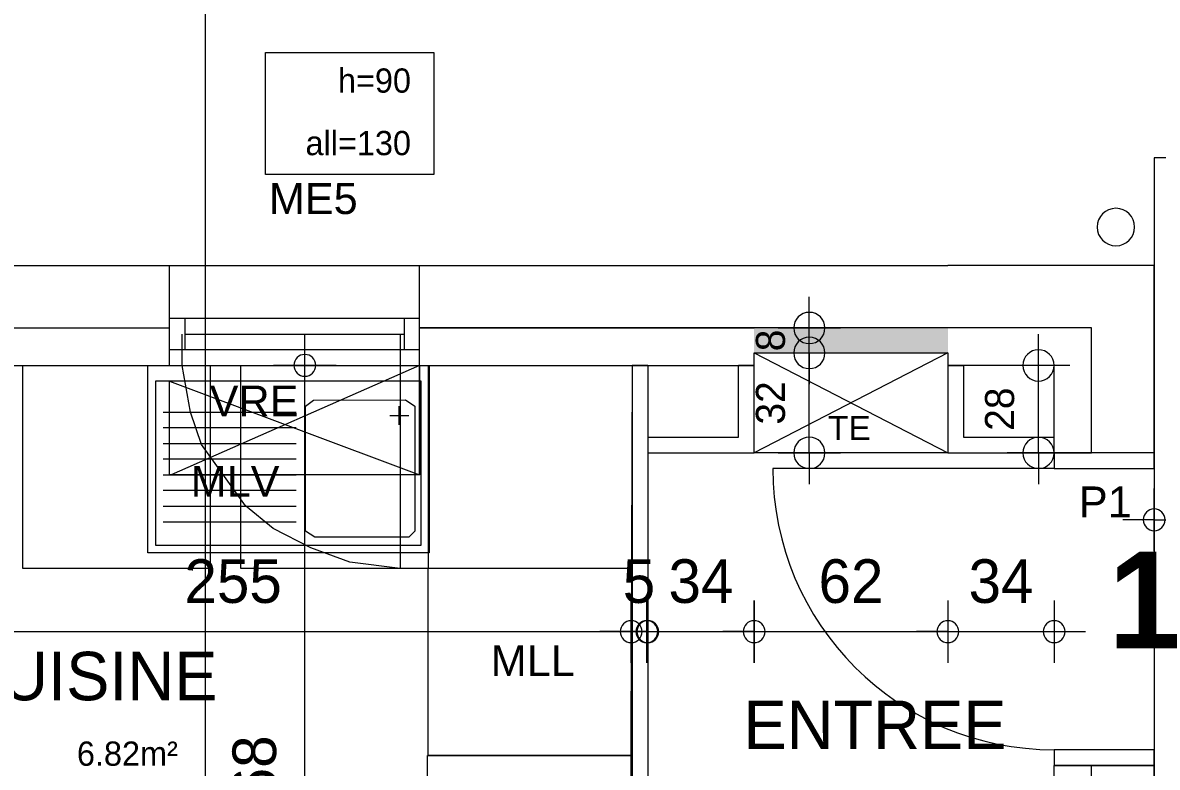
# Model space of a CAD drawing. Header units: metres. Extents: x 1.8 to 67.5, y -52.8 to -10.8.
# Drawn here: x 9.582 to 13.212, y -17.278 to -14.894 of the extents above; entities that cross this region are included whole.
import ezdxf
from ezdxf.enums import TextEntityAlignment as Align
from ezdxf.lldxf.tags import DXFTag

# ---------------------------------------------------------------- set-up
doc = ezdxf.new("R2010")
doc.units = ezdxf.units.M
doc.header["$MEASUREMENT"] = 0
for name, color, linetype in [('Calque commun', 7, 'Continuous'), ('Calque7', 7, 'Continuous'), ('Calque90', 7, 'Continuous'), ('Cotations', 7, 'Continuous'), ('Textes', 7, 'Continuous')]:
    doc.layers.add(name, color=color, linetype=linetype)
doc.styles.add('Arial16', font='arial.ttf', dxfattribs={"height": 0.077313})
doc.styles.add('Arial8', font='arial.ttf', dxfattribs={"height": 0.098961})
doc.styles.add('Century Gothic', font='GOTHICB.TTF', dxfattribs={"height": 0.31023})
doc.styles.add('Century Gothic11', font='GOTHIC.TTF', dxfattribs={"height": 0.139636})
doc.styles.add('Century Gothic19', font='GOTHIC.TTF', dxfattribs={"height": 0.155151})
doc.styles.add('Century Gothic21', font='GOTHIC.TTF', dxfattribs={"height": 0.09309})
doc.styles.add('Century Gothic5', font='GOTHIC.TTF', dxfattribs={"height": 0.077575})
tags = doc.linetypes.add('DASHDOT2', pattern=[0.5, 0.25, -0.125, 0, -0.125]).pattern_tags.tags
tags[10:11] = [DXFTag(74, 4), DXFTag(75, 0), DXFTag(340, '0'), DXFTag(46, 1.0), DXFTag(50, 0.0), DXFTag(44, 0.0), DXFTag(45, 0.0)]
tags[8:9] = [DXFTag(74, 4), DXFTag(75, 0), DXFTag(340, '0'), DXFTag(46, 1.0), DXFTag(50, 0.0), DXFTag(44, 0.0), DXFTag(45, 0.0)]
tags[6:7] = [DXFTag(74, 4), DXFTag(75, 0), DXFTag(340, '0'), DXFTag(46, 1.0), DXFTag(50, 0.0), DXFTag(44, 0.0), DXFTag(45, 0.0)]
tags[4:5] = [DXFTag(74, 4), DXFTag(75, 0), DXFTag(340, '0'), DXFTag(46, 1.0), DXFTag(50, 0.0), DXFTag(44, 0.0), DXFTag(45, 0.0)]
tags = doc.linetypes.add('DOT2', pattern=[0.125, 0, -0.125]).pattern_tags.tags
tags[6:7] = [DXFTag(74, 4), DXFTag(75, 0), DXFTag(340, '0'), DXFTag(46, 1.0), DXFTag(50, 0.0), DXFTag(44, 0.0), DXFTag(45, 0.0)]
tags[4:5] = [DXFTag(74, 4), DXFTag(75, 0), DXFTag(340, '0'), DXFTag(46, 1.0), DXFTag(50, 0.0), DXFTag(44, 0.0), DXFTag(45, 0.0)]
tags = doc.linetypes.add('HIDDEN', pattern=[0.375, 0.25, -0.125]).pattern_tags.tags
tags[6:7] = [DXFTag(74, 4), DXFTag(75, 0), DXFTag(340, '0'), DXFTag(46, 1.0), DXFTag(50, 0.0), DXFTag(44, 0.0), DXFTag(45, 0.0)]
tags[4:5] = [DXFTag(74, 4), DXFTag(75, 0), DXFTag(340, '0'), DXFTag(46, 1.0), DXFTag(50, 0.0), DXFTag(44, 0.0), DXFTag(45, 0.0)]
tags = doc.linetypes.add('HIDDEN2', pattern=[0.1875, 0.125, -0.0625]).pattern_tags.tags
tags[6:7] = [DXFTag(74, 4), DXFTag(75, 0), DXFTag(340, '0'), DXFTag(46, 1.0), DXFTag(50, 0.0), DXFTag(44, 0.0), DXFTag(45, 0.0)]
tags[4:5] = [DXFTag(74, 4), DXFTag(75, 0), DXFTag(340, '0'), DXFTag(46, 1.0), DXFTag(50, 0.0), DXFTag(44, 0.0), DXFTag(45, 0.0)]

# ---------------------------------------------------------------- blocks, each defined once
blk = doc.blocks.new('Block52942')
at = {"layer": 'Calque commun', "color": 7, "linetype": 'Continuous', "lineweight": 18}
for p, q in [((13.2015, -16.2714), (13.2015, -15.6712)), ((13.2015, -19.5658), (13.2015, -17.2714))]:
    blk.add_line(p, q, dxfattribs=at)
at = {"layer": 'Calque commun', "color": 7, "linetype": 'Continuous', "lineweight": 9}
for p, q in [((13.0015, -16.2714), (13.0015, -15.8712)), ((12.8815, -16.2714), (12.8815, -15.9912)), ((12.8815, -19.5658), (12.8815, -17.2714)), ((13.0015, -19.5658), (13.0015, -17.2714)), ((12.8815, -19.5658), (13.2015, -19.5658))]:
    blk.add_line(p, q, dxfattribs=at)
blk = doc.blocks.new('Block52943')
at = {"layer": 'Calque commun', "color": 7, "linetype": 'Continuous', "lineweight": 18}
for p, q in [((8.1216, -15.6712), (10.0516, -15.6712)), ((10.8516, -15.6712), (11.9215, -15.6712))]:
    blk.add_line(p, q, dxfattribs=at)
at = {"layer": 'Calque commun', "color": 7, "linetype": 'Continuous', "lineweight": 9}
for p, q in [((8.1216, -15.8712), (10.0516, -15.8712)), ((10.8516, -15.8712), (11.9215, -15.8712)), ((8.1216, -15.9912), (10.0516, -15.9912)), ((10.8516, -15.9912), (11.9215, -15.9912))]:
    blk.add_line(p, q, dxfattribs=at)
blk = doc.blocks.new('120x220')
at = {"layer": 'Calque commun', "color": 7, "linetype": 'HIDDEN', "lineweight": 9}
mesh = blk.add_polyface(dxfattribs=at)
corners = [(0, 2.2), (0, 0), (1.2, 0), (1.2, 2.2)]
mesh.append_faces([[corners[k] for k in face] for face in [(0, 1, 2, 3)]], dxfattribs={"color": 7})
blk = doc.blocks.new('@PRES_1_$$_1-10')
at = {"layer": 'Calque commun', "color": 5, "linetype": 'Continuous', "lineweight": 9}
for p, q in [((0, 0.32), (0.8, 0.32)), ((0.8, 0.15), (0, 0.15)), ((0.05, 0.05), (0.05, 0.15)), ((0.75, 0.15), (0.75, 0.05)), ((0.05, 0.1), (0.75, 0.1)), ((0.8, 0.05), (0, 0.05)), ((0, 0), (0.8, 0))]:
    blk.add_line(p, q, dxfattribs=at)
blk = doc.blocks.new('@PRES_1_$$_1-11')
at = {"layer": 'Calque commun', "color": 7, "linetype": 'Continuous', "lineweight": 9}
blk.add_line((0, 0), (0, 0.32), dxfattribs=at)
blk = doc.blocks.new('@PRES_1_$$_1-12')
at = {"layer": 'Calque commun', "color": 7, "linetype": 'Continuous', "lineweight": 9}
blk.add_line((0, 0), (0, 0.32), dxfattribs=at)
blk = doc.blocks.new('INTER_2D_COMB4')
at = {"layer": 'Calque commun', "color": 0, "linetype": 'ByBlock', "lineweight": -2}
for name in ['@PRES_1_$$_1-10', '@PRES_1_$$_1-11']:
    blk.add_blockref(name, (0, 0), dxfattribs=at)
at = {"layer": 'Calque commun', "color": 0, "linetype": 'ByBlock', "lineweight": -2, "extrusion": (0, 0, -1), "xscale": -1, "yscale": -1, "zscale": -1, "rotation": -180}
blk.add_blockref('@PRES_1_$$_1-12', (-0.8, 0), dxfattribs=at)
blk = doc.blocks.new('PLACED_COMB4')
at = {"layer": 'Calque commun', "color": 0, "linetype": 'ByBlock', "lineweight": -2}
blk.add_blockref('INTER_2D_COMB4', (0, 0), dxfattribs=at)
blk = doc.blocks.new('new113')
at = {"layer": 'Calque commun', "color": 5, "linetype": 'Continuous', "lineweight": 9}
blk.add_arc((0, 0), 0.5, 0, 359.9994, dxfattribs=at)
blk = doc.blocks.new('new114')
at = {"layer": 'Calque commun', "color": 5, "linetype": 'Continuous', "lineweight": 9}
blk.add_arc((0, 0), 0.5, 0, 359.9994, dxfattribs=at)
blk = doc.blocks.new('DimLine55509')
at = {"layer": 'Calque commun', "color": 5, "linetype": 'Continuous', "lineweight": 9}
for p, q in [((13.2015, -16.5855), (13.2015, -16.3855)), ((14.3815, -16.5855), (14.3815, -16.3855)), ((13.2015, -16.4855), (13.1015, -16.4855)), ((13.2015, -16.4855), (14.3815, -16.4855)), ((14.3815, -16.4855), (14.4815, -16.4855))]:
    blk.add_line(p, q, dxfattribs=at)
at = {"layer": 'Calque commun', "color": 5, "linetype": 'Continuous', "lineweight": 9, "xscale": 0.07000000029802322, "yscale": 0.07000000029802322, "zscale": 0.07000000029802322}
for name, p in [('new113', (13.2015, -16.4855)), ('new114', (14.3815, -16.4855))]:
    blk.add_blockref(name, p, dxfattribs=at)
at = {"layer": 'Calque commun', "color": 5, "linetype": 'Continuous', "lineweight": 9, "style": 'Century Gothic11'}
blk.add_text('118', height=0.13964, dxfattribs=at).set_placement((13.7915, -16.4355), align=Align.BOTTOM_CENTER)
blk = doc.blocks.new('@PRES_1_$$_1-28')
at = {"layer": 'Calque commun', "color": 5, "linetype": 'Continuous', "lineweight": 9}
blk.add_line((0.05, 0.32), (0.05, 1.22), dxfattribs=at)
at = {"layer": 'Calque commun', "color": 5, "linetype": 'Continuous', "lineweight": 9, "extrusion": (0, 0, -1)}
blk.add_arc((-0.05, 0.32), 0.9, 90, 180, dxfattribs=at)
at = {"layer": 'Calque commun', "color": 5, "linetype": 'Continuous', "lineweight": 9}
mesh = blk.add_polyface(dxfattribs=at)
corners = [(0, 0), (0, 0.32), (0.05, 0.32), (0.05, 0)]
mesh.append_faces([[corners[k] for k in face] for face in [(0, 1, 2, 3)]], dxfattribs={"color": 5})
mesh = blk.add_polyface(dxfattribs=at)
corners = [(0.95, 0), (0.95, 0.32), (1, 0.32), (1, 0)]
mesh.append_faces([[corners[k] for k in face] for face in [(0, 1, 2, 3)]], dxfattribs={"color": 5})
blk = doc.blocks.new('@PRES_1_$$_1-29')
at = {"layer": 'Calque commun', "color": 0, "linetype": 'ByBlock', "lineweight": -2}
blk.add_line((0, 0), (0, 0.32), dxfattribs=at)
blk = doc.blocks.new('@PRES_1_$$_1-30')
at = {"layer": 'Calque commun', "color": 0, "linetype": 'ByBlock', "lineweight": -2}
blk.add_line((0, 0), (0, 0.32), dxfattribs=at)
blk = doc.blocks.new('INTER_2D_COMB10')
at = {"layer": 'Calque7', "color": 0, "linetype": 'ByBlock', "lineweight": -2}
blk.add_blockref('@PRES_1_$$_1-28', (0, 0), dxfattribs=at)
at = {"layer": 'Calque7', "color": 7, "linetype": 'Continuous', "lineweight": 9}
blk.add_blockref('@PRES_1_$$_1-29', (0, 0), dxfattribs=at)
at = {"layer": 'Calque7', "color": 7, "linetype": 'Continuous', "lineweight": 9, "extrusion": (0, 0, -1), "xscale": -1, "yscale": -1, "zscale": -1, "rotation": -180}
blk.add_blockref('@PRES_1_$$_1-30', (-1, 0), dxfattribs=at)
blk = doc.blocks.new('PLACED_COMB10')
at = {"layer": 'Calque7', "color": 0, "linetype": 'ByBlock', "lineweight": -2}
blk.add_blockref('INTER_2D_COMB10', (0, 0), dxfattribs=at)
blk = doc.blocks.new('_15-3')
at = {"layer": 'Calque90', "color": 6, "linetype": 'ByBlock', "lineweight": 9}
for p, q in [((0.9, 0.6), (0, 0.6)), ((0, 0.6), (0, 0)), ((0.9, 0), (0.9, 0.6)), ((0.025, 0.025), (0.025, 0.55)), ((0.025, 0.55), (0.875, 0.55)), ((0.875, 0.55), (0.875, 0.025)), ((0.075, 0.49), (0.045, 0.47)), ((0.37, 0.4888), (0.075, 0.49)), ((0.395, 0.47), (0.37, 0.4888)), ((0.045, 0.47), (0.045, 0.07)), ((0.125, 0.4398), (0.065, 0.44)), ((0.095, 0.4099), (0.095, 0.4699)), ((0.395, 0.07), (0.395, 0.47)), ((0.85, 0.45), (0.425, 0.45)), ((0.425, 0.4), (0.85, 0.4)), ((0.85, 0.35), (0.425, 0.35)), ((0.425, 0.3), (0.85, 0.3)), ((0.85, 0.25), (0.425, 0.25)), ((0.425, 0.2), (0.85, 0.2)), ((0.85, 0.15), (0.425, 0.15)), ((0.85, 0.1), (0.425, 0.1)), ((0.045, 0.07), (0.065, 0.05)), ((0.045, 0.07), (0.065, 0.05)), ((0.065, 0.05), (0.365, 0.05)), ((0.365, 0.05), (0.395, 0.07)), ((0, 0), (0.9, 0)), ((0.875, 0.025), (0.025, 0.025))]:
    blk.add_line(p, q, dxfattribs=at)
blk = doc.blocks.new('XMODULE1PDNONPMR25')
at = {"layer": 'Calque commun', "color": 5, "linetype": 'Continuous', "lineweight": 9}
blk.add_arc((0, 0), 0.5, 0, 359.9994, dxfattribs=at)
blk = doc.blocks.new('XMODULE1PDNONPMR26')
at = {"layer": 'Calque commun', "color": 5, "linetype": 'Continuous', "lineweight": 9}
blk.add_arc((0, 0), 0.5, 0, 359.9994, dxfattribs=at)
blk = doc.blocks.new('DimLine53444-2')
at = {"layer": 'Calque commun', "color": 5, "linetype": 'Continuous', "lineweight": 9}
for p, q in [((10.4842, -15.9912), (10.4842, -15.8912)), ((10.5842, -15.9912), (10.3842, -15.9912)), ((10.4842, -18.6713), (10.4842, -15.9912)), ((10.3842, -18.6713), (10.5842, -18.6713)), ((10.4842, -18.6713), (10.4842, -18.7713))]:
    blk.add_line(p, q, dxfattribs=at)
at = {"layer": 'Calque commun', "color": 5, "linetype": 'Continuous', "lineweight": 9, "xscale": 0.07000000029802322, "yscale": 0.07000000029802322, "zscale": 0.07000000029802322, "rotation": 90}
for name, p in [('XMODULE1PDNONPMR26', (10.4842, -15.9912)), ('XMODULE1PDNONPMR25', (10.4842, -18.6713))]:
    blk.add_blockref(name, p, dxfattribs=at)
at = {"layer": 'Calque commun', "color": 5, "linetype": 'Continuous', "lineweight": 9, "style": 'Century Gothic11'}
blk.add_text('268', height=0.13964, rotation=90, dxfattribs=at).set_placement((10.4342, -17.3312), align=Align.BOTTOM_CENTER)
blk = doc.blocks.new('XMODULE1PDNONPMR31')
at = {"layer": 'Calque commun', "color": 5, "linetype": 'Continuous', "lineweight": 9}
blk.add_arc((0, 0), 0.5, 0, 359.9994, dxfattribs=at)
blk = doc.blocks.new('XMODULE1PDNONPMR32')
at = {"layer": 'Calque commun', "color": 5, "linetype": 'Continuous', "lineweight": 9}
blk.add_arc((0, 0), 0.5, 0, 359.9994, dxfattribs=at)
blk = doc.blocks.new('DimLine53468-2')
at = {"layer": 'Calque commun', "color": 5, "linetype": 'Continuous', "lineweight": 9}
for p, q in [((8.9816, -16.9433), (8.9816, -16.7433)), ((11.5283, -16.9433), (11.5283, -16.7433)), ((8.9816, -16.8433), (8.8816, -16.8433)), ((8.9816, -16.8433), (11.5283, -16.8433)), ((11.5283, -16.8433), (11.6283, -16.8433))]:
    blk.add_line(p, q, dxfattribs=at)
at = {"layer": 'Calque commun', "color": 5, "linetype": 'Continuous', "lineweight": 9, "xscale": 0.07000000029802322, "yscale": 0.07000000029802322, "zscale": 0.07000000029802322}
for name, p in [('XMODULE1PDNONPMR31', (8.9816, -16.8433)), ('XMODULE1PDNONPMR32', (11.5283, -16.8433))]:
    blk.add_blockref(name, p, dxfattribs=at)
at = {"layer": 'Calque commun', "color": 5, "linetype": 'Continuous', "lineweight": 9, "style": 'Century Gothic11'}
blk.add_text('255', height=0.13964, dxfattribs=at).set_placement((10.2549, -16.7933), align=Align.BOTTOM_CENTER)
blk = doc.blocks.new('XMODULE1PDNONPMR33')
at = {"layer": 'Calque commun', "color": 5, "linetype": 'Continuous', "lineweight": 9}
blk.add_arc((0, 0), 0.5, 0, 359.9994, dxfattribs=at)
blk = doc.blocks.new('XMODULE1PDNONPMR34')
at = {"layer": 'Calque commun', "color": 5, "linetype": 'Continuous', "lineweight": 9}
blk.add_arc((0, 0), 0.5, 0, 359.9994, dxfattribs=at)
blk = doc.blocks.new('DimLine53476-2')
at = {"layer": 'Calque commun', "color": 5, "linetype": 'Continuous', "lineweight": 9}
for p, q in [((11.5283, -16.9433), (11.5283, -16.7433)), ((11.5783, -16.9433), (11.5783, -16.7433)), ((11.5283, -16.8433), (11.4283, -16.8433)), ((11.5283, -16.8433), (11.5783, -16.8433)), ((11.5783, -16.8433), (11.6783, -16.8433))]:
    blk.add_line(p, q, dxfattribs=at)
at = {"layer": 'Calque commun', "color": 5, "linetype": 'Continuous', "lineweight": 9, "xscale": 0.07000000029802322, "yscale": 0.07000000029802322, "zscale": 0.07000000029802322}
for name, p in [('XMODULE1PDNONPMR33', (11.5283, -16.8433)), ('XMODULE1PDNONPMR34', (11.5783, -16.8433))]:
    blk.add_blockref(name, p, dxfattribs=at)
at = {"layer": 'Calque commun', "color": 5, "linetype": 'Continuous', "lineweight": 9, "style": 'Century Gothic11'}
blk.add_text('5', height=0.1396, dxfattribs=at).set_placement((11.5533, -16.7933), align=Align.BOTTOM_CENTER)
blk = doc.blocks.new('60x65')
at = {"layer": 'Calque commun', "color": 7, "linetype": 'HIDDEN', "lineweight": 9}
mesh = blk.add_polyface(dxfattribs=at)
corners = [(0, 0.6), (0.65, 0.6), (0.65, 0), (0, 0)]
mesh.append_faces([[corners[k] for k in face] for face in [(0, 1, 2, 3)]], dxfattribs={"color": 7})
blk = doc.blocks.new('XMODULE1PDNONPMR63')
at = {"layer": 'Calque commun', "color": 5, "linetype": 'Continuous', "lineweight": 9}
blk.add_arc((0, 0), 0.5, 0, 359.9994, dxfattribs=at)
blk = doc.blocks.new('XMODULE1PDNONPMR64')
at = {"layer": 'Calque commun', "color": 5, "linetype": 'Continuous', "lineweight": 9}
blk.add_arc((0, 0), 0.5, 0, 359.9994, dxfattribs=at)
blk = doc.blocks.new('DimLine61173')
at = {"layer": 'Calque commun', "color": 5, "linetype": 'Continuous', "lineweight": 9}
for p, q in [((12.8313, -15.9912), (12.8313, -15.8912)), ((12.9313, -15.9912), (12.7313, -15.9912)), ((12.8313, -16.2714), (12.8313, -15.9912)), ((12.9313, -16.2714), (12.7313, -16.2714)), ((12.8313, -16.2714), (12.8313, -16.3714))]:
    blk.add_line(p, q, dxfattribs=at)
at = {"layer": 'Calque commun', "color": 5, "linetype": 'Continuous', "lineweight": 9, "xscale": 0.1000000014901161, "yscale": 0.1000000014901161, "zscale": 0.1000000014901161, "rotation": 90}
for name, p in [('XMODULE1PDNONPMR64', (12.8313, -15.9912)), ('XMODULE1PDNONPMR63', (12.8313, -16.2714))]:
    blk.add_blockref(name, p, dxfattribs=at)
at = {"layer": 'Calque commun', "color": 5, "linetype": 'Continuous', "lineweight": 9, "style": 'Century Gothic21'}
blk.add_text('28', height=0.09309, rotation=90, dxfattribs=at).set_placement((12.7813, -16.1313), align=Align.BOTTOM_CENTER)
blk = doc.blocks.new('XMODULE1PDNONPMR65')
at = {"layer": 'Calque commun', "color": 5, "linetype": 'Continuous', "lineweight": 9}
blk.add_arc((0, 0), 0.5, 0, 359.9994, dxfattribs=at)
blk = doc.blocks.new('XMODULE1PDNONPMR66')
at = {"layer": 'Calque commun', "color": 5, "linetype": 'Continuous', "lineweight": 9}
blk.add_arc((0, 0), 0.5, 0, 359.9994, dxfattribs=at)
blk = doc.blocks.new('DimLine61179')
at = {"layer": 'Calque commun', "color": 5, "linetype": 'Continuous', "lineweight": 9}
for p, q in [((11.5815, -16.9433), (11.5815, -16.7433)), ((11.9215, -16.7433), (11.9215, -16.9433)), ((11.5815, -16.8433), (11.4815, -16.8433)), ((11.5815, -16.8433), (11.9215, -16.8433)), ((11.9215, -16.8433), (12.0215, -16.8433))]:
    blk.add_line(p, q, dxfattribs=at)
at = {"layer": 'Calque commun', "color": 5, "linetype": 'Continuous', "lineweight": 9, "xscale": 0.07000000029802322, "yscale": 0.07000000029802322, "zscale": 0.07000000029802322}
for name, p in [('XMODULE1PDNONPMR65', (11.5815, -16.8433)), ('XMODULE1PDNONPMR66', (11.9215, -16.8433))]:
    blk.add_blockref(name, p, dxfattribs=at)
at = {"layer": 'Calque commun', "color": 5, "linetype": 'Continuous', "lineweight": 9, "style": 'Century Gothic11'}
blk.add_text('34', height=0.13964, dxfattribs=at).set_placement((11.7515, -16.7933), align=Align.BOTTOM_CENTER)
blk = doc.blocks.new('XMODULE1PDNONPMR67')
at = {"layer": 'Calque commun', "color": 5, "linetype": 'Continuous', "lineweight": 9}
blk.add_arc((0, 0), 0.5, 0, 359.9994, dxfattribs=at)
blk = doc.blocks.new('XMODULE1PDNONPMR68')
at = {"layer": 'Calque commun', "color": 5, "linetype": 'Continuous', "lineweight": 9}
blk.add_arc((0, 0), 0.5, 0, 359.9994, dxfattribs=at)
blk = doc.blocks.new('DimLine61191')
at = {"layer": 'Calque commun', "color": 5, "linetype": 'Continuous', "lineweight": 9}
for p, q in [((11.9215, -16.9433), (11.9215, -16.7433)), ((12.5415, -16.7433), (12.5415, -16.9433)), ((11.9215, -16.8433), (11.8215, -16.8433)), ((11.9215, -16.8433), (12.5415, -16.8433)), ((12.5415, -16.8433), (12.6415, -16.8433))]:
    blk.add_line(p, q, dxfattribs=at)
at = {"layer": 'Calque commun', "color": 5, "linetype": 'Continuous', "lineweight": 9, "xscale": 0.07000000029802322, "yscale": 0.07000000029802322, "zscale": 0.07000000029802322}
for name, p in [('XMODULE1PDNONPMR67', (11.9215, -16.8433)), ('XMODULE1PDNONPMR68', (12.5415, -16.8433))]:
    blk.add_blockref(name, p, dxfattribs=at)
at = {"layer": 'Calque commun', "color": 5, "linetype": 'Continuous', "lineweight": 9, "style": 'Century Gothic11'}
blk.add_text('62', height=0.13964, dxfattribs=at).set_placement((12.2315, -16.7933), align=Align.BOTTOM_CENTER)
blk = doc.blocks.new('XMODULE1PDNONPMR69')
at = {"layer": 'Calque commun', "color": 5, "linetype": 'Continuous', "lineweight": 9}
blk.add_arc((0, 0), 0.5, 0, 359.9994, dxfattribs=at)
blk = doc.blocks.new('XMODULE1PDNONPMR70')
at = {"layer": 'Calque commun', "color": 5, "linetype": 'Continuous', "lineweight": 9}
blk.add_arc((0, 0), 0.5, 0, 359.9994, dxfattribs=at)
blk = doc.blocks.new('DimLine61197')
at = {"layer": 'Calque commun', "color": 5, "linetype": 'Continuous', "lineweight": 9}
for p, q in [((12.5415, -16.7433), (12.5415, -16.9433)), ((12.8815, -16.7433), (12.8815, -16.9433)), ((12.5415, -16.8433), (12.4415, -16.8433)), ((12.5415, -16.8433), (12.8815, -16.8433)), ((12.8815, -16.8433), (12.9815, -16.8433))]:
    blk.add_line(p, q, dxfattribs=at)
at = {"layer": 'Calque commun', "color": 5, "linetype": 'Continuous', "lineweight": 9, "xscale": 0.07000000029802322, "yscale": 0.07000000029802322, "zscale": 0.07000000029802322}
for name, p in [('XMODULE1PDNONPMR69', (12.5415, -16.8433)), ('XMODULE1PDNONPMR70', (12.8815, -16.8433))]:
    blk.add_blockref(name, p, dxfattribs=at)
at = {"layer": 'Calque commun', "color": 5, "linetype": 'Continuous', "lineweight": 9, "style": 'Century Gothic11'}
blk.add_text('34', height=0.13964, dxfattribs=at).set_placement((12.7115, -16.7933), align=Align.BOTTOM_CENTER)
blk = doc.blocks.new('te 62x32')
at = {"layer": 'Calque commun', "color": 1, "linetype": 'Continuous', "lineweight": 18}
for p, q in [((0, 0.32), (0.62, 0)), ((0.62, 0.32), (0, 0))]:
    blk.add_line(p, q, dxfattribs=at)
at = {"layer": 'Textes', "color": 5, "linetype": 'ByBlock', "lineweight": -2, "style": 'Arial16'}
blk.add_text('TE', height=0.07731, dxfattribs=at).set_placement((0.2358, 0.0178), align=Align.BOTTOM_LEFT)
at = {"layer": 'Calque commun', "color": 1, "linetype": 'Continuous', "lineweight": 18}
mesh = blk.add_polyface(dxfattribs=at)
corners = [(0, 0.32), (0.62, 0.32), (0.62, 0), (0, 0)]
mesh.append_faces([[corners[k] for k in face] for face in [(0, 1, 2, 3)]], dxfattribs={"color": 1})
blk = doc.blocks.new('XMODULE1PDNONPMR71')
at = {"layer": 'Calque commun', "color": 5, "linetype": 'Continuous', "lineweight": 9}
blk.add_arc((0, 0), 0.5, 0, 359.9994, dxfattribs=at)
blk = doc.blocks.new('XMODULE1PDNONPMR72')
at = {"layer": 'Calque commun', "color": 5, "linetype": 'Continuous', "lineweight": 9}
blk.add_arc((0, 0), 0.5, 0, 359.9994, dxfattribs=at)
blk = doc.blocks.new('DimLine61215')
at = {"layer": 'Calque commun', "color": 5, "linetype": 'Continuous', "lineweight": 9}
for p, q in [((12.0982, -15.9514), (12.0982, -15.8514)), ((11.9982, -15.9514), (12.1982, -15.9514)), ((12.0982, -16.2714), (12.0982, -15.9514)), ((11.9982, -16.2714), (12.1982, -16.2714)), ((12.0982, -16.2714), (12.0982, -16.3714))]:
    blk.add_line(p, q, dxfattribs=at)
at = {"layer": 'Calque commun', "color": 5, "linetype": 'Continuous', "lineweight": 9, "xscale": 0.1000000014901161, "yscale": 0.1000000014901161, "zscale": 0.1000000014901161, "rotation": 90}
for name, p in [('XMODULE1PDNONPMR72', (12.0982, -15.9514)), ('XMODULE1PDNONPMR71', (12.0982, -16.2714))]:
    blk.add_blockref(name, p, dxfattribs=at)
at = {"layer": 'Calque commun', "color": 5, "linetype": 'Continuous', "lineweight": 9, "style": 'Century Gothic21'}
blk.add_text('32', height=0.09309, rotation=90, dxfattribs=at).set_placement((12.0482, -16.1114), align=Align.BOTTOM_CENTER)
blk = doc.blocks.new('XMODULE1PDNONPMR73')
at = {"layer": 'Calque commun', "color": 5, "linetype": 'Continuous', "lineweight": 9}
blk.add_arc((0, 0), 0.5, 0, 359.9994, dxfattribs=at)
blk = doc.blocks.new('XMODULE1PDNONPMR74')
at = {"layer": 'Calque commun', "color": 5, "linetype": 'Continuous', "lineweight": 9}
blk.add_arc((0, 0), 0.5, 0, 359.9994, dxfattribs=at)
blk = doc.blocks.new('DimLine61221')
at = {"layer": 'Calque commun', "color": 5, "linetype": 'Continuous', "lineweight": 9}
for p, q in [((12.0982, -15.8714), (12.0982, -15.7714)), ((11.9982, -15.8714), (12.1982, -15.8714)), ((12.0982, -15.9514), (12.0982, -15.8714)), ((11.9982, -15.9514), (12.1982, -15.9514)), ((12.0982, -15.9514), (12.0982, -16.0514))]:
    blk.add_line(p, q, dxfattribs=at)
at = {"layer": 'Calque commun', "color": 5, "linetype": 'Continuous', "lineweight": 9, "xscale": 0.1000000014901161, "yscale": 0.1000000014901161, "zscale": 0.1000000014901161, "rotation": 90}
for name, p in [('XMODULE1PDNONPMR74', (12.0982, -15.8714)), ('XMODULE1PDNONPMR73', (12.0982, -15.9514))]:
    blk.add_blockref(name, p, dxfattribs=at)
at = {"layer": 'Calque commun', "color": 5, "linetype": 'Continuous', "lineweight": 9, "style": 'Century Gothic21'}
blk.add_text('8', height=0.0931, rotation=90, dxfattribs=at).set_placement((12.0482, -15.9114), align=Align.BOTTOM_CENTER)
blk = doc.blocks.new('XMODULE1PDNONPMR75')
at = {"layer": 'Calque commun', "color": 15, "linetype": 'Continuous', "lineweight": 18}
for p, q in [((11.5315, -15.9914), (11.5315, -18.6712)), ((11.5815, -15.9914), (11.5315, -15.9914)), ((11.5815, -15.9914), (11.5815, -18.6712)), ((11.8715, -16.2214), (11.8715, -15.9914)), ((11.9215, -15.9914), (11.8715, -15.9914)), ((11.9215, -16.2714), (11.9215, -15.9914)), ((12.5415, -15.9912), (12.5415, -16.2714)), ((12.5415, -15.9912), (12.5915, -15.9912)), ((12.5915, -15.9912), (12.5915, -16.2214)), ((11.5815, -16.2214), (11.8715, -16.2214)), ((12.5915, -16.2214), (12.8815, -16.2214)), ((12.8815, -16.2714), (12.8815, -16.2214)), ((11.5815, -16.2714), (11.9215, -16.2714)), ((12.5415, -16.2714), (12.8815, -16.2714))]:
    blk.add_line(p, q, dxfattribs=at)
at = {"layer": 'Calque commun', "color": 7, "linetype": 'Continuous', "lineweight": 9}
blk.add_line((12.6015, -16.2714), (13.0015, -16.2714), dxfattribs=at)
at = {"layer": 'Calque commun', "color": 91, "linetype": 'Continuous', "lineweight": 9}
blk.add_trace([(11.9215, -15.9514), (12.5415, -15.9514), (11.9215, -15.8714), (12.5415, -15.8714)], dxfattribs=at)
at = {"layer": 'Calque commun', "color": 5, "linetype": 'Continuous', "lineweight": 9}
for name in ['DimLine61221', 'DimLine61215', 'DimLine53444-2', 'DimLine61173', 'DimLine53468-2', 'DimLine53476-2', 'DimLine61179', 'DimLine61191', 'DimLine61197']:
    blk.add_blockref(name, (0, 0), dxfattribs=at)
at = {"layer": 'Calque commun', "color": 0, "linetype": 'ByBlock', "lineweight": -2}
for name, p in [('te 62x32', (11.9215, -16.2714)), ('60x65', (10.8791, -17.2402)), ('60x65', (10.8769, -17.8402))]:
    blk.add_blockref(name, p, dxfattribs=at)
at = {"layer": 'Calque commun', "color": 0, "linetype": 'ByBlock', "lineweight": -2, "rotation": 90}
for p in [(10.1816, -16.6412), (10.8791, -16.6412)]:
    blk.add_blockref('60x65', p, dxfattribs=at)
at = {"layer": 'Calque commun', "color": 0, "linetype": 'DOT2', "lineweight": -2, "extrusion": (0, 0, -1), "xscale": -1, "yscale": -1, "zscale": -1, "rotation": -180}
blk.add_blockref('_15-3', (-10.8815, -16.5914), dxfattribs=at)
at = {"layer": 'Calque commun', "color": 9, "linetype": 'ByBlock', "lineweight": -2, "style": 'Century Gothic5'}
blk.add_text('6.82m²', height=0.07758, dxfattribs=at).set_placement((10.0779, -17.195), align=Align.TOP_RIGHT)
at = {"layer": 'Textes', "color": 5, "linetype": 'ByBlock', "lineweight": -2, "style": 'Arial8'}
for s, p in [('MLV', (10.1189, -16.4414)), ('MLL', (11.0788, -17.0153))]:
    blk.add_text(s, height=0.09896, dxfattribs=at).set_placement(p, align=Align.BOTTOM_LEFT)
at = {"layer": 'Textes', "color": 5, "linetype": 'ByBlock', "lineweight": -2, "style": 'Century Gothic19'}
for s, p in [('CUISINE', (10.2048, -16.9079)), ('ENTREE', (12.7291, -17.0641))]:
    blk.add_text(s, height=0.15515, dxfattribs=at).set_placement(p, align=Align.TOP_RIGHT)
at = {"layer": 'Calque commun', "color": 9, "linetype": 'Continuous', "lineweight": 9}
mesh = blk.add_polyface(dxfattribs=at)
corners = [(8.9816, -18.6712), (8.9816, -15.9912), (11.5315, -15.9912), (11.5215, -18.6712)]
mesh.append_faces([[corners[k] for k in face] for face in [(0, 1, 2, 3)]], dxfattribs={"color": 9})
blk = doc.blocks.new('Block61877')
at = {"layer": 'Calque commun', "color": 7, "linetype": 'Continuous', "lineweight": 18}
blk.add_line((13.2015, -15.6712), (12.5415, -15.6712), dxfattribs=at)
at = {"layer": 'Calque commun', "color": 7, "linetype": 'Continuous', "lineweight": 9}
for p, q in [((13.0015, -15.8712), (12.5415, -15.8712)), ((12.8815, -15.9912), (12.5415, -15.9912))]:
    blk.add_line(p, q, dxfattribs=at)

msp = doc.modelspace()

# ---------------------------------------------------------------- linework, layer by layer
at = {"layer": 'Calque commun', "color": 12, "linetype": 'Continuous', "lineweight": 18}
for p, q in [((10.0516, -15.8712), (10.0516, -15.6712)), ((10.8516, -15.8712), (10.8516, -15.6712)), ((9.2167, -15.8715), (10.0516, -15.8712)), ((13.0015, -15.8715), (10.8516, -15.8712)), ((13.0015, -16.2714), (13.0015, -15.8715)), ((13.2015, -16.2714), (13.0015, -16.2714)), ((13.0015, -17.2714), (13.2015, -17.2714))]:
    msp.add_line(p, q, dxfattribs=at)
at = {"layer": 'Calque commun', "color": 7, "linetype": 'Continuous', "lineweight": 18}
msp.add_line((11.9215, -15.6712), (12.5415, -15.6712), dxfattribs=at)
at = {"layer": 'Calque commun', "color": 7, "linetype": 'HIDDEN', "lineweight": 9, "flags": 128}
msp.add_lwpolyline([(10.7897, -15.8911), (10.7897, -16.6411), (10.6281, -16.6214), (10.5037, -16.5756), (10.3824, -16.5133), (10.294, -16.4412), (10.2219, -16.3397), (10.1531, -16.2447), (10.1189, -16.1411), (10.0915, -15.9911), (10.0915, -15.8911)], dxfattribs=at)
at = {"layer": 'Calque commun', "color": 21, "linetype": 'HIDDEN2', "lineweight": 9, "flags": 128}
msp.add_lwpolyline([(10.8516, -15.9912), (10.8516, -16.3412), (10.0516, -16.3412), (10.0516, -16.0412), (10.8516, -16.3412), (10.8516, -15.9912), (10.0566, -16.3412)], dxfattribs=at)
at = {"layer": 'Calque commun', "color": 11, "linetype": 'Continuous', "lineweight": 18}
msp.add_arc((13.0791, -15.5484), 0.06, 90, 89.9994, dxfattribs=at)
at = {"layer": 'Cotations', "color": 1, "linetype": 'DASHDOT2', "lineweight": 18, "flags": 128}
msp.add_lwpolyline([(10.1657, -12.0709), (10.1657, -26.6337), (10.1657, -26.6337)], dxfattribs=at)

# ---------------------------------------------------------------- block references
at = {"layer": 'Calque commun', "color": 0, "linetype": 'ByBlock', "lineweight": -2}
for name, p in [('120x220', (13.2015, -17.5266)), ('Block52943', (0, 0)), ('PLACED_COMB4', (10.0516, -15.9912)), ('Block61877', (0, 0)), ('Block52942', (0, 0)), ('XMODULE1PDNONPMR75', (0, 0))]:
    msp.add_blockref(name, p, dxfattribs=at)
at = {"layer": 'Calque commun', "color": 5, "linetype": 'Continuous', "lineweight": 9}
msp.add_blockref('DimLine55509', (0, 0), dxfattribs=at)
at = {"layer": 'Calque commun', "color": 0, "linetype": 'ByBlock', "lineweight": -2, "extrusion": (0, 0, -1), "xscale": -1, "yscale": -1, "zscale": -1, "rotation": 90.00000000000001}
msp.add_blockref('PLACED_COMB10', (-13.2015, -16.2714), dxfattribs=at)

# ---------------------------------------------------------------- texts
at = {"layer": 'Calque commun', "color": 5, "linetype": 'ByBlock', "lineweight": -2, "insert": (10.8238, -15.0408), "char_height": 0.07758, "attachment_point": 3, "line_spacing_factor": 1.546883, "style": 'Century Gothic5'}
msp.add_mtext('h=90\\Pall=130', dxfattribs=at)
at = {"layer": 'Textes', "color": 5, "linetype": 'ByBlock', "lineweight": -2, "style": 'Arial8'}
for s, p in [('ME5', (10.3691, -15.5365)), ('VRE', (10.1798, -16.1843)), ('P1', (12.9606, -16.5074))]:
    msp.add_text(s, height=0.09896, dxfattribs=at).set_placement(p, align=Align.BOTTOM_LEFT)
at = {"layer": 'Textes', "color": 5, "linetype": 'ByBlock', "lineweight": -2, "style": 'Century Gothic'}
msp.add_text('1', height=0.3102, dxfattribs=at).set_placement((13.055, -16.587), align=Align.TOP_LEFT)

# ---------------------------------------------------------------- meshes
at = {"layer": 'Calque commun', "color": 7, "linetype": 'Continuous', "lineweight": 9}
mesh = msp.add_polyface(dxfattribs=at)
corners = [(61.7636, -10.7659), (1.7636, -10.7659), (1.7636, -52.7659), (61.7636, -52.7659)]
mesh.append_faces([[corners[k] for k in face] for face in [(0, 1, 2, 3)]], dxfattribs={"color": 7})
at = {"layer": 'Calque commun', "color": 11, "linetype": 'Continuous', "lineweight": 18}
mesh = msp.add_polyface(dxfattribs=at)
corners = [(10.358, -14.99), (10.8964, -14.99), (10.8964, -15.3807), (10.358, -15.3807)]
mesh.append_faces([[corners[k] for k in face] for face in [(0, 1, 2, 3)]], dxfattribs={"color": 11})

doc.saveas('drawing.dxf')
